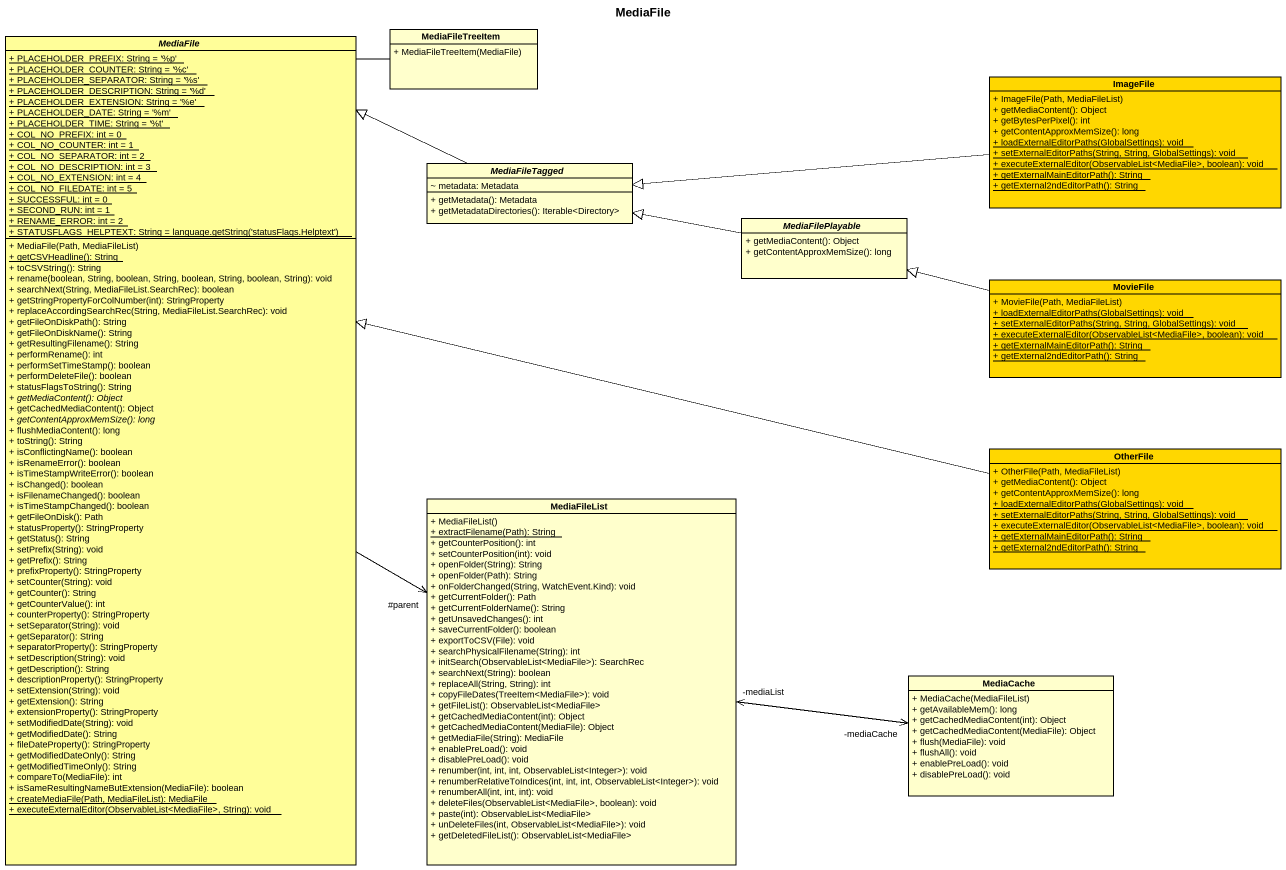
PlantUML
@startuml
title MediaFile
hide circle
hide empty members
skinparam classAttributeIconSize 0
abstract class MediaFile #FFFE99 {
  {static} + PLACEHOLDER_PREFIX: String = '%p'
  {static} + PLACEHOLDER_COUNTER: String = '%c'
  {static} + PLACEHOLDER_SEPARATOR: String = '%s'
  {static} + PLACEHOLDER_DESCRIPTION: String = '%d'
  {static} + PLACEHOLDER_EXTENSION: String = '%e'
  {static} + PLACEHOLDER_DATE: String = '%m'
  {static} + PLACEHOLDER_TIME: String = '%t'
  {static} + COL_NO_PREFIX: int = 0
  {static} + COL_NO_COUNTER: int = 1
  {static} + COL_NO_SEPARATOR: int = 2
  {static} + COL_NO_DESCRIPTION: int = 3
  {static} + COL_NO_EXTENSION: int = 4
  {static} + COL_NO_FILEDATE: int = 5
  {static} + SUCCESSFUL: int = 0
  {static} + SECOND_RUN: int = 1
  {static} + RENAME_ERROR: int = 2
  {static} {field} + STATUSFLAGS_HELPTEXT: String = language.getString('statusFlags.Helptext')
  + MediaFile(Path, MediaFileList)
  {static} + getCSVHeadline(): String
  + toCSVString(): String
  + rename(boolean, String, boolean, String, boolean, String, boolean, String): void
  + searchNext(String, MediaFileList.SearchRec): boolean
  + getStringPropertyForColNumber(int): StringProperty
  + replaceAccordingSearchRec(String, MediaFileList.SearchRec): void
  + getFileOnDiskPath(): String
  + getFileOnDiskName(): String
  + getResultingFilename(): String
  + performRename(): int
  + performSetTimeStamp(): boolean
  + performDeleteFile(): boolean
  + statusFlagsToString(): String
  {abstract} + getMediaContent(): Object
  + getCachedMediaContent(): Object
  {abstract} + getContentApproxMemSize(): long
  + flushMediaContent(): long
  + toString(): String
  + isConflictingName(): boolean
  + isRenameError(): boolean
  + isTimeStampWriteError(): boolean
  + isChanged(): boolean
  + isFilenameChanged(): boolean
  + isTimeStampChanged(): boolean
  + getFileOnDisk(): Path
  + statusProperty(): StringProperty
  + getStatus(): String
  + setPrefix(String): void
  + getPrefix(): String
  + prefixProperty(): StringProperty
  + setCounter(String): void
  + getCounter(): String
  + getCounterValue(): int
  + counterProperty(): StringProperty
  + setSeparator(String): void
  + getSeparator(): String
  + separatorProperty(): StringProperty
  + setDescription(String): void
  + getDescription(): String
  + descriptionProperty(): StringProperty
  + setExtension(String): void
  + getExtension(): String
  + extensionProperty(): StringProperty
  + setModifiedDate(String): void
  + getModifiedDate(): String
  + fileDateProperty(): StringProperty
  + getModifiedDateOnly(): String
  + getModifiedTimeOnly(): String
  + compareTo(MediaFile): int
  + isSameResultingNameButExtension(MediaFile): boolean
  {static} + createMediaFile(Path, MediaFileList): MediaFile
  {static} + executeExternalEditor(ObservableList<MediaFile>, String): void
}
class MediaFileTreeItem {
  + MediaFileTreeItem(MediaFile)
}
class ImageFile #FFD700 {
  + ImageFile(Path, MediaFileList)
  + getMediaContent(): Object
  + getBytesPerPixel(): int
  + getContentApproxMemSize(): long
  {static} + loadExternalEditorPaths(GlobalSettings): void
  {static} + setExternalEditorPaths(String, String, GlobalSettings): void
  {static} + executeExternalEditor(ObservableList<MediaFile>, boolean): void
  {static} + getExternalMainEditorPath(): String
  {static} + getExternal2ndEditorPath(): String
}
abstract class MediaFileTagged {
  ~ metadata: Metadata
  + getMetadata(): Metadata
  + getMetadataDirectories(): Iterable<Directory>
}
abstract class MediaFilePlayable {
  + getMediaContent(): Object
  + getContentApproxMemSize(): long
}
class MovieFile #FFD700 {
  + MovieFile(Path, MediaFileList)
  {static} + loadExternalEditorPaths(GlobalSettings): void
  {static} + setExternalEditorPaths(String, String, GlobalSettings): void
  {static} + executeExternalEditor(ObservableList<MediaFile>, boolean): void
  {static} + getExternalMainEditorPath(): String
  {static} + getExternal2ndEditorPath(): String
}
class OtherFile #FFD700 {
  + OtherFile(Path, MediaFileList)
  + getMediaContent(): Object
  + getContentApproxMemSize(): long
  {static} + loadExternalEditorPaths(GlobalSettings): void
  {static} + setExternalEditorPaths(String, String, GlobalSettings): void
  {static} + executeExternalEditor(ObservableList<MediaFile>, boolean): void
  {static} + getExternalMainEditorPath(): String
  {static} + getExternal2ndEditorPath(): String
}
class MediaFileList {
  + MediaFileList()
  {static} + extractFilename(Path): String
  + getCounterPosition(): int
  + setCounterPosition(int): void
  + openFolder(String): String
  + openFolder(Path): String
  + onFolderChanged(String, WatchEvent.Kind): void
  + getCurrentFolder(): Path
  + getCurrentFolderName(): String
  + getUnsavedChanges(): int
  + saveCurrentFolder(): boolean
  + exportToCSV(File): void
  + searchPhysicalFilename(String): int
  + initSearch(ObservableList<MediaFile>): SearchRec
  + searchNext(String): boolean
  + replaceAll(String, String): int
  + copyFileDates(TreeItem<MediaFile>): void
  + getFileList(): ObservableList<MediaFile>
  + getCachedMediaContent(int): Object
  + getCachedMediaContent(MediaFile): Object
  + getMediaFile(String): MediaFile
  + enablePreLoad(): void
  + disablePreLoad(): void
  + renumber(int, int, int, ObservableList<Integer>): void
  + renumberRelativeToIndices(int, int, int, ObservableList<Integer>): void
  + renumberAll(int, int, int): void
  + deleteFiles(ObservableList<MediaFile>, boolean): void
  + paste(int): ObservableList<MediaFile>
  + unDeleteFiles(int, ObservableList<MediaFile>): void
  + getDeletedFileList(): ObservableList<MediaFile>
}
class MediaCache {
  + MediaCache(MediaFileList)
  + getAvailableMem(): long
  + getCachedMediaContent(int): Object
  + getCachedMediaContent(MediaFile): Object
  + flush(MediaFile): void
  + flushAll(): void
  + enablePreLoad(): void
  + disablePreLoad(): void
}
MediaFile -right-> "#parent" MediaFileList
MediaFileTreeItem -- MediaFile
ImageFile -left-|> MediaFileTagged
MediaFileTagged --|> MediaFile
MediaFilePlayable -left-|> MediaFileTagged
MovieFile -left-|> MediaFilePlayable
OtherFile -left-|> MediaFile
MediaFileList -right-> "-mediaCache" MediaCache
MediaCache -left-> "-mediaList" MediaFileList
@enduml
